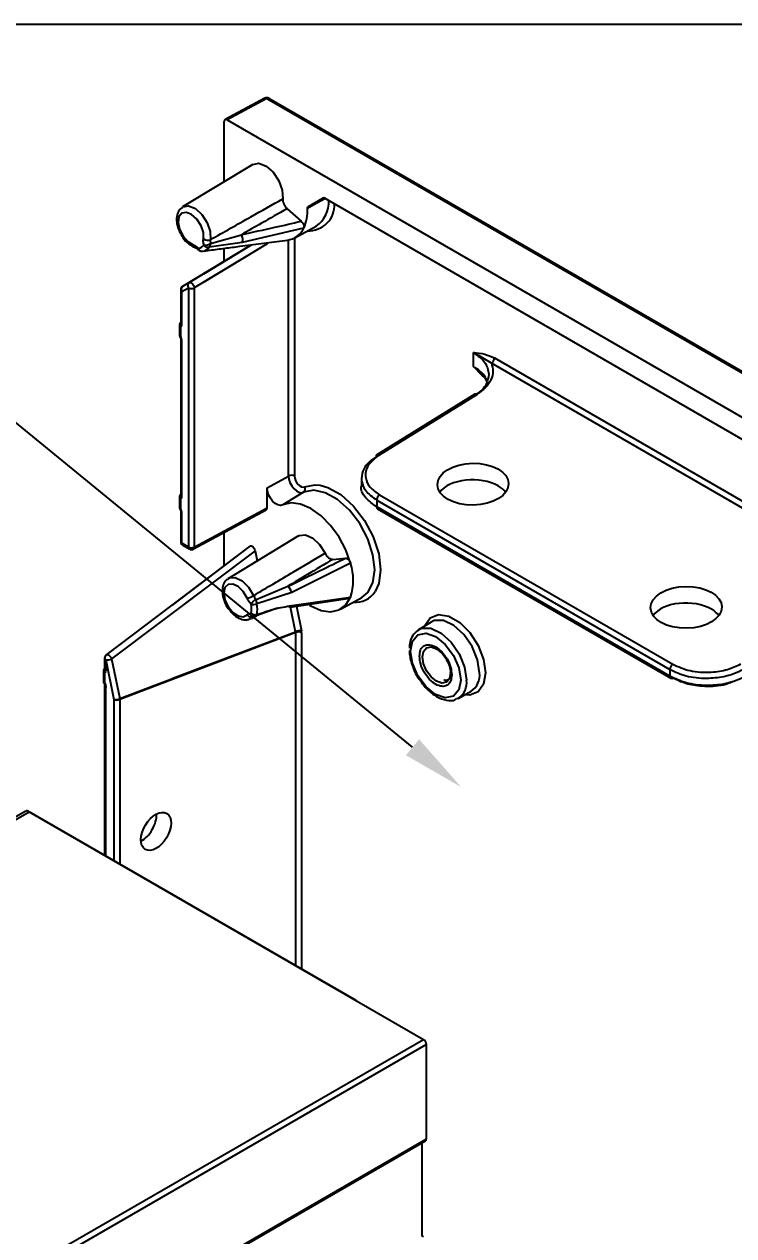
# Model space of a CAD drawing. Extents: x -0.4 to 5.43, y -6.33 to 0.
# Drawn here: x 2.529 to 4.222, y -2.889 to 0 of the extents above; entities that cross this region are included whole.
import ezdxf
from ezdxf import colors
from ezdxf.entities.mleader import LeaderData, LeaderLine
from ezdxf.math import Vec2, Vec3

# ---------------------------------------------------------------- set-up
doc = ezdxf.new("R2010")
doc.units = 0
doc.header["$LTSCALE"] = 0.5
doc.header["$MEASUREMENT"] = 0
for name, color, linetype in [('End Cap', 92, 'CONTINUOUS'), ('FAB DWG', 221, 'CONTINUOUS'), ('Housing', 150, 'CONTINUOUS')]:
    doc.layers.add(name, color=color, linetype=linetype)
doc.layers.add('Text-Unprinted', color=131, linetype='CONTINUOUS', plot=False)
doc.styles.get("Standard").update_dxf_attribs({"font": 'arial.ttf'})

msp = doc.modelspace()

# ---------------------------------------------------------------- linework, layer by layer
at = {"layer": 'End Cap', "linetype": 'Continuous', "lineweight": 25, "transparency": 16777216}
for p, q in [((3.1031, -0.1765), (3.0084, -0.2274)), ((3.108, -0.1771), (3.0134, -0.2279)), ((3.108, -0.1771), (5.228, -1.401)), ((5.2329, -1.4005), (3.1129, -0.1767)), ((3.0134, -0.2279), (5.1367, -1.4537)), ((3.0063, -0.3755), (3.0063, -0.232)), ((3.0743, -0.3343), (2.907, -0.4357)), ((3.2069, -0.4344), (3.244, -0.414)), ((3.2069, -0.4344), (3.2414, -0.4145)), ((3.2464, -0.415), (4.9036, -1.3716)), ((2.9064, -0.436), (2.907, -0.4357)), ((3.1561, -0.4398), (3.1898, -0.4697)), ((3.1957, -0.4865), (3.0493, -0.5202)), ((3.1745, -0.5091), (3.2254, -0.4811)), ((2.9738, -0.5229), (3.0472, -0.5018)), ((3.0433, -0.5295), (3.1568, -0.5147)), ((3.1597, -1.0772), (3.1597, -0.5143)), ((3.1738, -0.5095), (3.1738, -1.0773)), ((2.9073, -0.6248), (3.0703, -0.526)), ((2.9227, -0.616), (3.0716, -0.5259)), ((3.1085, -0.5237), (2.9348, -0.6288)), ((3.1085, -0.5237), (2.9574, -0.6151)), ((2.9574, -0.595), (3.0716, -0.5259)), ((2.9574, -0.5945), (3.0703, -0.526)), ((3.0493, -0.5202), (2.9704, -0.5318)), ((3.0063, -0.5649), (3.0063, -0.5343)), ((3.0063, -0.5649), (3.0063, -0.5343)), ((3.0301, -0.5312), (3.0433, -0.5294)), ((3.1085, -0.521), (3.1085, -0.5237)), ((2.9024, -0.6335), (2.9024, -0.7093)), ((2.9054, -0.6376), (2.9207, -0.6287)), ((2.9073, -0.6248), (2.9227, -0.616)), ((2.9207, -0.6287), (2.9207, -1.2464)), ((2.9348, -0.6288), (2.9348, -1.2464)), ((2.9054, -0.7134), (2.9054, -0.6376)), ((2.8996, -0.7175), (2.8996, -0.7404)), ((2.9025, -0.7445), (2.9025, -0.7216)), ((2.9024, -0.752), (2.9024, -1.1196)), ((2.9054, -1.1237), (2.9054, -0.7561)), ((3.6009, -0.8162), (3.6009, -0.783)), ((3.6437, -0.8079), (3.6009, -0.783)), ((4.6069, -1.364), (3.6437, -0.8079)), ((3.6507, -0.7957), (4.6139, -1.3517)), ((3.6009, -0.8162), (3.629, -0.8429)), ((3.6218, -0.8377), (3.6009, -0.8162)), ((3.6044, -0.8821), (3.3705, -1.0267)), ((3.6095, -0.8825), (3.3756, -1.0271)), ((3.1085, -1.1057), (3.1597, -1.0772)), ((3.3333, -1.0815), (3.3333, -1.1014)), ((2.9024, -1.1184), (2.9024, -1.1196)), ((2.9054, -1.1237), (2.9054, -1.1167)), ((2.9207, -1.1078), (2.9207, -1.2464)), ((2.9348, -1.0997), (2.9348, -1.2464)), ((3.1085, -1.1531), (3.1085, -1.1057)), ((3.1954, -1.116), (3.1457, -1.1461)), ((3.377, -1.1223), (4.0764, -1.526)), ((2.8996, -1.1278), (2.8996, -1.1507)), ((2.8996, -1.1278), (2.8996, -1.1507)), ((2.9025, -1.1548), (2.9025, -1.1319)), ((2.9025, -1.1548), (2.9025, -1.1319)), ((2.9348, -1.2464), (3.1085, -1.1531)), ((3.3701, -1.1345), (4.0694, -1.5382)), ((3.3701, -1.1345), (3.3701, -1.151)), ((4.0694, -1.5547), (3.3701, -1.151)), ((2.9024, -1.1623), (2.9024, -1.2334)), ((2.9024, -1.1623), (2.9024, -1.2334)), ((2.9054, -1.2375), (2.9054, -1.1664)), ((2.9054, -1.2375), (2.9054, -1.1664)), ((2.9326, -1.2511), (3.1063, -1.1577)), ((3.3721, -1.1556), (4.0715, -1.5593)), ((3.0063, -1.291), (3.0063, -1.2115)), ((3.0063, -1.291), (3.0063, -1.2115)), ((2.9207, -1.2464), (2.9054, -1.2375)), ((2.9207, -1.2464), (2.9054, -1.2375)), ((3.1834, -1.2199), (3.0161, -1.3213)), ((3.0676, -1.2448), (2.7248, -1.5032)), ((3.0798, -1.2552), (2.7376, -1.5131)), ((3.0676, -1.2448), (2.882, -1.3847)), ((3.0798, -1.2552), (2.8842, -1.4026)), ((2.9075, -1.2421), (2.9228, -1.251)), ((2.9075, -1.2421), (2.9228, -1.251)), ((3.0798, -1.2552), (3.0848, -1.2797)), ((3.3076, -1.285), (3.1673, -1.3549)), ((3.265, -1.2759), (3.2953, -1.2732)), ((3.082, -1.3712), (3.1578, -1.3401)), ((3.1673, -1.3549), (3.0838, -1.3815)), ((3.1638, -1.39), (3.3056, -1.3685)), ((3.1673, -1.3862), (3.3076, -1.3659)), ((3.2836, -1.3947), (3.3345, -1.3668)), ((3.0762, -1.4128), (3.0704, -1.4172)), ((3.0712, -1.4168), (3.0814, -1.4112)), ((3.0788, -1.4114), (3.0762, -1.4128)), ((3.1336, -1.3926), (3.082, -1.4105)), ((3.1764, -1.4483), (3.1644, -1.3899)), ((3.1783, -1.3878), (3.1902, -1.4461)), ((3.4682, -1.4444), (3.4696, -1.4435)), ((3.4997, -1.4253), (3.4696, -1.4435)), ((3.1769, -1.4505), (2.7568, -1.6098)), ((2.7569, -1.6074), (3.1764, -1.4483)), ((2.8836, -1.5594), (3.1764, -1.4483)), ((3.1769, -1.4505), (2.8859, -1.5609)), ((3.1769, -2.2446), (3.1769, -1.4505)), ((3.1907, -1.4507), (3.1907, -2.2526)), ((3.5126, -1.4892), (3.5155, -1.4911)), ((2.7208, -1.5112), (2.7208, -1.5343)), ((2.7237, -1.5153), (2.743, -1.6096)), ((2.7237, -1.5153), (2.743, -1.6096)), ((2.7237, -1.5384), (2.7237, -1.5153)), ((2.7376, -1.5131), (2.7569, -1.6074)), ((2.7179, -1.5426), (2.7179, -1.5655)), ((2.7208, -1.5467), (2.7208, -1.5696)), ((4.0694, -1.5382), (4.0694, -1.5547)), ((2.7208, -1.577), (2.7208, -1.9805)), ((2.7237, -1.9822), (2.7237, -1.5811)), ((2.743, -1.6096), (2.743, -1.9933)), ((2.7568, -1.6098), (2.7568, -2.0013)), ((3.5642, -1.6073), (3.5619, -1.6084)), ((3.5642, -1.6073), (3.595, -1.5903)), ((2.7208, -1.9208), (2.7208, -1.9805)), ((2.7237, -1.9822), (2.7237, -1.9211)), ((2.743, -1.9226), (2.743, -1.9933)), ((2.7568, -1.9231), (2.7568, -2.0013))]:
    msp.add_line(p, q, dxfattribs=at)
at = {"layer": 'End Cap', "linetype": 'Continuous', "lineweight": 25, "transparency": 16777216, "flags": 128}
for points in [[(3.0743, -0.3343), (3.0746, -0.3341), (3.0891, -0.3315), (3.1062, -0.3382), (3.123, -0.3528), (3.1365, -0.3731), (3.1446, -0.3954), (3.1458, -0.4161)], [(2.907, -0.4357), (2.9073, -0.4355), (2.9211, -0.4332), (2.9373, -0.4397), (2.9531, -0.4539), (2.9657, -0.4734), (2.9728, -0.4945), (2.9732, -0.5137)], [(3.2477, -0.4157), (3.2273, -0.4269), (3.2048, -0.4393)], [(2.9567, -0.5119), (2.9564, -0.4969), (2.9508, -0.4803), (2.9409, -0.465), (2.9285, -0.4538), (2.9158, -0.4487), (2.905, -0.4505), (2.898, -0.459), (2.8961, -0.4726), (2.8996, -0.4889), (2.9079, -0.505), (2.9195, -0.5182), (2.9323, -0.526)], [(2.9574, -0.4606), (2.9657, -0.4734), (2.9728, -0.4945), (2.9732, -0.5137)], [(2.9444, -0.5377), (2.9442, -0.5374), (2.944, -0.5366), (2.9441, -0.5355), (2.9445, -0.5342)], [(2.9227, -0.616), (2.9243, -0.6155), (2.9262, -0.6159), (2.9282, -0.617), (2.9302, -0.6188), (2.932, -0.621), (2.9335, -0.6236), (2.9344, -0.6263), (2.9348, -0.6288)], [(3.1597, -1.0772), (3.1606, -1.0847), (3.1631, -1.0926), (3.1672, -1.1003), (3.1724, -1.1071), (3.1783, -1.1124), (3.1844, -1.1158), (3.1903, -1.117), (3.1954, -1.116)], [(3.1738, -1.0773), (3.1744, -1.0823), (3.1761, -1.0876), (3.1788, -1.0927), (3.1822, -1.0972), (3.1862, -1.1007), (3.1903, -1.103), (3.1942, -1.1038), (3.1976, -1.1031)], [(3.1457, -1.1461), (3.1404, -1.1472), (3.1343, -1.1459), (3.1279, -1.1424), (3.1217, -1.1368), (3.1163, -1.1298), (3.1121, -1.1218), (3.1094, -1.1136), (3.1085, -1.1057)], [(3.3345, -1.3668), (3.3487, -1.355), (3.3609, -1.3315), (3.3651, -1.3006), (3.3609, -1.2648), (3.3487, -1.2271), (3.3294, -1.1907), (3.3047, -1.1585), (3.2766, -1.1333), (3.2474, -1.117), (3.2196, -1.1111), (3.1954, -1.116)], [(3.1976, -1.1031), (3.2234, -1.0979), (3.2347, -1.099)], [(3.2347, -1.099), (3.2532, -1.1042), (3.2844, -1.1216), (3.3145, -1.1487), (3.341, -1.1831), (3.3616, -1.2221), (3.3747, -1.2624), (3.3792, -1.3006), (3.3747, -1.3337), (3.3662, -1.3527)], [(3.3076, -1.285), (3.2964, -1.2534), (3.2802, -1.2228), (3.26, -1.1951), (3.2371, -1.1719), (3.2128, -1.1546), (3.1885, -1.1442), (3.1656, -1.1413), (3.1457, -1.1461)], [(3.1834, -1.2199), (3.1851, -1.219), (3.2001, -1.2175), (3.2172, -1.2251), (3.2338, -1.2405), (3.2468, -1.2612)], [(3.0158, -1.3215), (3.0182, -1.3202), (3.0325, -1.3192), (3.0488, -1.327), (3.0643, -1.3422), (3.0762, -1.3621)], [(3.061, -1.3683), (3.0517, -1.3527), (3.0395, -1.3408), (3.0267, -1.3347), (3.0155, -1.3355), (3.0078, -1.343), (3.0051, -1.356), (3.0078, -1.3721), (3.0155, -1.3884), (3.0267, -1.4022), (3.0395, -1.4109), (3.0517, -1.413), (3.061, -1.4081)], [(3.2093, -1.3847), (3.2128, -1.3868), (3.2371, -1.3976), (3.26, -1.4009), (3.2802, -1.3964), (3.2964, -1.3845), (3.3076, -1.3659)], [(3.4846, -1.4344), (3.4849, -1.4336), (3.4979, -1.4152), (3.5177, -1.4074), (3.542, -1.4112), (3.5679, -1.4262), (3.5922, -1.4504), (3.612, -1.4811), (3.6249, -1.5144), (3.6294, -1.5464), (3.6249, -1.5733), (3.612, -1.5917), (3.5922, -1.5994), (3.5795, -1.5988)], [(3.4696, -1.4435), (3.4772, -1.4402), (3.4992, -1.4402), (3.5237, -1.4517), (3.5473, -1.4731), (3.5669, -1.5015), (3.5798, -1.5331), (3.5844, -1.5636)], [(3.6153, -1.5464), (3.6108, -1.5156), (3.5978, -1.4838), (3.578, -1.4551), (3.5542, -1.4336), (3.5295, -1.422), (3.5073, -1.4219), (3.4997, -1.4253)], [(3.4508, -1.4946), (3.4553, -1.4708), (3.4683, -1.4559), (3.4877, -1.4521), (3.5105, -1.4601), (3.5334, -1.4785), (3.5528, -1.5047), (3.5657, -1.5345), (3.5703, -1.5636)], [(3.5703, -1.5636), (3.5657, -1.5873), (3.5528, -1.6022), (3.5334, -1.606), (3.5105, -1.5981), (3.4877, -1.5796), (3.4683, -1.5535), (3.4553, -1.5236), (3.4508, -1.4946)], [(3.5461, -1.5472), (3.5435, -1.5605), (3.5363, -1.5688), (3.5254, -1.5709), (3.5126, -1.5665), (3.4998, -1.5562), (3.4889, -1.5415), (3.4817, -1.5248), (3.4791, -1.5086), (3.4817, -1.4952), (3.4889, -1.4869), (3.4998, -1.4848), (3.5126, -1.4892), (3.5126, -1.4892)], [(2.7248, -1.5032), (2.7248, -1.5032), (2.7266, -1.5026), (2.729, -1.5032), (2.7316, -1.5047), (2.7341, -1.5071), (2.7362, -1.5101), (2.7376, -1.5131)]]:
    msp.add_lwpolyline(points, dxfattribs=at)
at = {"layer": 'End Cap', "linetype": 'Continuous', "lineweight": 25, "transparency": 16777216}
for centre, radius, start, end in [((3.1078, -0.1854), 0.0101, 60.0027, 118.2656), ((3.105, -0.1811), 0.00496, 53.6019, 112.9652), ((3.1108, -0.1812), 0.00498, 65.3602, 124.6041), ((3.2079, -0.4307), 0.0616, 267.3388, 2.3176), ((3.1859, -0.4232), 0.0701, 304.3517, 2.2805), ((3.1077, -0.4451), 0.0973, 334.8167, 3.4394), ((3.1504, -0.465), 0.0502, 277.349, 334.5676), ((2.9664, -0.4993), 0.0159, 232.2581, 295.2387), ((2.9664, -0.4993), 0.0159, 235.482, 295.2387), ((3.0284, -0.5132), 0.022, 341.4427, 31.197), ((2.9397, -0.5255), 0.00736, 183.1886, 246.2481), ((2.9529, -0.5293), 0.0119, 224.5346, 274.84), ((2.9432, -0.5166), 0.0176, 274.1609, 325.8499), ((2.9537, -0.5315), 0.00967, 196.2816, 272.6534), ((2.9526, -0.5197), 0.0215, 274.1609, 325.8499), ((2.9432, -0.5166), 0.0176, 323.8874, 325.8499), ((2.9526, -0.5197), 0.0215, 282.8011, 325.8499), ((2.9595, -0.4971), 0.0295, 266.6072, 299.02), ((2.9595, -0.4971), 0.0295, 266.6072, 299.02), ((2.9687, -0.518), 0.0139, 217.9671, 277.1021), ((2.9687, -0.518), 0.0139, 217.9671, 277.1021), ((2.9605, -0.5229), 0.0133, 318.3812, 0.1852), ((2.9605, -0.5229), 0.0133, 318.3812, 0.1852), ((2.9125, -0.6335), 0.0101, 121.2283, 180), ((2.9073, -0.6331), 0.00483, 184.1293, 247.1908), ((2.913, -0.6322), 0.00931, 127.473, 215.0415), ((2.9284, -0.6234), 0.00931, 127.473, 215.0415), ((2.9279, -0.6149), 0.0155, 242.6565, 296.7662), ((2.9096, -0.7175), 0.0101, 133.3914, 180), ((2.9046, -0.717), 0.00508, 185.8452, 245.4749), ((2.9074, -0.7088), 0.00496, 185.0787, 246.2415), ((2.9096, -0.7404), 0.0101, 180, 205.6433), ((2.9046, -0.7399), 0.00508, 185.8452, 245.4749), ((2.9073, -0.7516), 0.00483, 184.2379, 247.1799), ((3.6353, -0.795), 0.0155, 303.2297, 357.3477), ((3.6066, -0.8866), 0.00504, 54.4735, 116.3416), ((3.3735, -1.0307), 0.00497, 127.033, 186.4015), ((3.3727, -1.0311), 0.0049, 53.4892, 117.3259), ((3.1667, -1.091), 0.0155, 62.6565, 116.7662), ((2.9096, -1.1278), 0.0101, 133.3914, 180), ((2.9096, -1.1278), 0.0101, 133.3914, 180), ((2.9074, -1.1192), 0.00496, 185.0787, 246.2415), ((2.9074, -1.1192), 0.00496, 185.0787, 246.2415), ((3.1895, -1.1084), 0.0096, 307.506, 33.1027), ((3.3855, -1.1352), 0.0155, 123.2297, 177.3477), ((2.9046, -1.1273), 0.00508, 185.8452, 245.4749), ((2.9046, -1.1273), 0.00508, 185.8452, 245.4749), ((2.9096, -1.1507), 0.01, 180, 205.6433), ((2.9046, -1.1502), 0.00508, 185.8452, 245.4749), ((2.9096, -1.1507), 0.01, 180, 205.6433), ((2.9046, -1.1502), 0.00508, 185.8452, 245.4749), ((3.375, -1.1515), 0.00496, 173.763, 234.9248), ((2.9073, -1.162), 0.00483, 184.2379, 247.1799), ((2.9073, -1.162), 0.00483, 184.2379, 247.1799), ((2.9125, -1.2334), 0.01, 180, 240.0027), ((2.9074, -1.233), 0.00496, 185.0787, 246.2415), ((2.9125, -1.2334), 0.01, 180, 240.0027), ((2.9074, -1.233), 0.00496, 185.0787, 246.2415), ((2.9103, -1.238), 0.00496, 173.763, 234.9248), ((2.9103, -1.238), 0.00496, 173.763, 234.9248), ((2.9279, -1.2326), 0.0155, 242.6565, 296.7662), ((2.9257, -1.2469), 0.00496, 173.763, 234.9248), ((2.9279, -1.2326), 0.0155, 242.6565, 296.7662), ((2.9257, -1.2469), 0.00496, 173.763, 234.9248), ((2.9279, -1.2423), 0.0101, 240.0027, 298.2656), ((2.9279, -1.2423), 0.0101, 240.0027, 298.2656), ((2.93, -1.247), 0.0049, 302.6721, 6.5147), ((2.93, -1.247), 0.0049, 302.6721, 6.5147), ((3.1819, -1.3255), 0.132, 342.157, 17.843), ((3.1421, -1.3605), 0.0258, 12.7168, 52.6513), ((3.3194, -1.3226), 0.0556, 264.5518, 327.2663), ((3.0452, -1.3082), 0.0622, 284.6691, 299.8195), ((3.0991, -1.4), 0.0336, 120.7222, 149.0456), ((3.0748, -1.3589), 0.0243, 259.3648, 291.636), ((3.0242, -1.3936), 0.0474, 346.7808, 13.2192), ((3.0565, -1.381), 0.0273, 358.9931, 21.0761), ((3.0274, -1.3947), 0.0579, 346.7808, 13.2192), ((3.1625, -1.3853), 0.00479, 285.2768, 350.0781), ((3.0714, -1.4014), 0.0124, 212.9022, 292.7151), ((3.0807, -1.3924), 0.0158, 229.2874, 281.3647), ((3.0792, -1.4024), 0.00915, 193.042, 262.3537), ((3.0787, -1.3996), 0.0119, 266.6363, 290.8197), ((3.0812, -1.4087), 0.0027, 310.9739, 14.645), ((3.1638, -1.3851), 0.00491, 211.938, 270.0728), ((3.1864, -1.4667), 0.0209, 79.3789, 118.6168), ((3.1836, -1.4646), 0.0156, 62.7384, 115.5295), ((2.7308, -1.5112), 0.01, 127.0025, 180), ((2.7256, -1.5109), 0.00483, 184.1293, 247.1908), ((2.7276, -1.4948), 0.0209, 259.3789, 298.6168), ((2.7276, -1.4948), 0.0209, 259.3789, 298.6168), ((4.0848, -1.5389), 0.0155, 123.2297, 177.3477), ((2.7279, -1.5426), 0.0101, 133.3914, 180), ((2.7229, -1.5421), 0.00508, 185.8452, 245.4749), ((2.7257, -1.5339), 0.00496, 185.0787, 246.2415), ((3.5711, -1.5526), 0.0446, 302.324, 8.0376), ((4.0743, -1.5552), 0.00496, 173.763, 234.9248), ((4.0735, -1.5548), 0.00498, 245.3602, 304.6041), ((2.7279, -1.5655), 0.0101, 180, 205.6433), ((2.7229, -1.565), 0.00508, 185.8452, 245.4749), ((2.7256, -1.5767), 0.00483, 184.2379, 247.1799), ((3.5405, -1.5698), 0.0443, 302.324, 8.0376), ((2.7469, -1.5891), 0.0209, 259.3789, 298.6168), ((2.7501, -1.5958), 0.0156, 242.7384, 295.5295), ((2.7447, -1.6085), 0.0122, 354.0047, 5.306)]:
    msp.add_arc(centre, radius, start, end, dxfattribs=at)
for centre, major_axis, ratio, start_param, end_param in [((3.0134, -0.2361), (-0.00503, 0.00871), 0.577206, 5.498003, 7.06853), ((3.2464, -0.4232), (-0.00502, 0.00871), 0.577309, 5.498058, 6.283329), ((3.1014, -0.5196), (-0.00502, 0.00871), 0.577806, 3.928176, 4.22365), ((3.5997, -1.1344), (0.085, -0.0013), 0.567125, 0.793824, 2.7723), ((3.5997, -1.1344), (0.085, -0.0013), 0.567125, 0.421056, 0.793824), ((3.1014, -1.149), (-0.00503, 0.00871), 0.577206, 3.124143, 3.92692), ((3.073, -1.2534), (-0.00499, 0.00879), 0.576016, 4.198549, 6.358142), ((4.1084, -1.4281), (0.085, -0.0013), 0.567125, 0.793824, 2.7723), ((4.1084, -1.4281), (0.085, -0.0013), 0.567125, 0.421056, 0.793824), ((3.1694, -1.4465), (-0.00623, 0.00826), 0.518965, 3.869665, 4.133609), ((3.1765, -1.4424), (-0.01, 0.0176), 0.573527, 3.930429, 4.194373), ((2.8103, -1.9053), (0.0244, 0.0437), 0.567218, 3.840847, 5.532175)]:
    msp.add_ellipse(centre, major_axis=major_axis, ratio=ratio, start_param=start_param, end_param=end_param, dxfattribs=at)
for centre, major_axis, ratio in [((3.5997, -1.0966), (0.085, 0.0013), 0.587275), ((4.1084, -1.3903), (0.085, 0.0013), 0.587275), ((2.8435, -1.9245), (0.0257, 0.0429), 0.587369)]:
    msp.add_ellipse(centre, major_axis=major_axis, ratio=ratio, dxfattribs=at)
for points, knots in [([(2.9732, -0.5137), (3.0054, -0.4955), (3.063, -0.463), (3.1205, -0.4304), (3.1458, -0.4161)], [0, 0, 0, 0, 0.56, 1, 1, 1, 1]), ([(3.1458, -0.4161), (3.1458, -0.418), (3.1456, -0.4218), (3.1478, -0.4285), (3.1513, -0.4349), (3.1545, -0.4382), (3.1561, -0.4398)], [0, 0, 0, 0, 0.249796, 0.499616, 0.749456, 1, 1, 1, 1]), ([(2.9064, -0.4366), (2.9035, -0.4388), (2.8973, -0.4435), (2.8928, -0.456), (2.8921, -0.4718), (2.8963, -0.4896), (2.9029, -0.5005), (2.9059, -0.5054)], [0, 0, 0, 0, 0.159566, 0.344518, 0.557875, 0.800409, 1, 1, 1, 1]), ([(3.1561, -0.4398), (3.1357, -0.4514), (3.0995, -0.472), (3.0632, -0.4927), (3.0472, -0.5018)], [0, 0, 0, 0, 0.56, 1, 1, 1, 1]), ([(3.2048, -0.4393), (3.2048, -0.4386), (3.2049, -0.4373), (3.2054, -0.436), (3.206, -0.435), (3.2066, -0.4346), (3.2069, -0.4344)], [0, 0, 0, 0, 0.33967, 0.559862, 0.780039, 1, 1, 1, 1]), ([(3.0472, -0.5018), (3.0739, -0.4959), (3.1215, -0.4854), (3.169, -0.4745), (3.1898, -0.4697)], [0, 0, 0, 0, 0.559999, 1, 1, 1, 1]), ([(3.1898, -0.4697), (3.191, -0.4709), (3.1927, -0.4727), (3.1945, -0.4758), (3.1955, -0.4781), (3.1962, -0.4805), (3.1965, -0.4828), (3.1964, -0.4849), (3.1959, -0.486), (3.1957, -0.4865)], [0, 0, 0, 0, 0.24897, 0.373538, 0.499233, 0.623545, 0.749589, 0.87405, 1, 1, 1, 1]), ([(2.9059, -0.5054), (2.9065, -0.5065), (2.9104, -0.5139), (2.9212, -0.5245), (2.9317, -0.5297), (2.9367, -0.5323)], [0, 0, 0, 0, 0.088153, 0.556456, 1, 1, 1, 1]), ([(2.9577, -0.5265), (2.9571, -0.5236), (2.9559, -0.5183), (2.9564, -0.5139), (2.9567, -0.5119)], [0, 0, 0, 0, 0.5591513, 1, 1, 1, 1]), ([(2.9732, -0.5137), (2.973, -0.5151), (2.9727, -0.5178), (2.9734, -0.5212), (2.9738, -0.5229)], [0, 0, 0, 0, 0.483304, 1, 1, 1, 1]), ([(2.9732, -0.5137), (2.973, -0.5151), (2.9727, -0.5178), (2.9734, -0.5212), (2.9738, -0.5229)], [0, 0, 0, 0, 0.483304, 1, 1, 1, 1]), ([(2.9323, -0.526), (2.9346, -0.527), (2.9388, -0.5289), (2.9427, -0.5326), (2.9445, -0.5342)], [0, 0, 0, 0, 0.5601293, 1, 1, 1, 1]), ([(2.9367, -0.5323), (2.9379, -0.5328), (2.9404, -0.5339), (2.943, -0.5364), (2.9444, -0.5377)], [0, 0, 0, 0, 0.4899108, 1, 1, 1, 1]), ([(2.9574, -0.5407), (2.9702, -0.539), (2.9966, -0.5355), (3.0187, -0.5327), (3.0301, -0.5312)], [0.0385655, 0.0385655, 0.0385655, 0.0385655, 0.4999618, 1, 1, 1, 1]), ([(2.9029, -0.7104), (2.9024, -0.7108), (2.9009, -0.7121), (2.9003, -0.7152), (2.9008, -0.7187), (2.902, -0.7207), (2.9025, -0.7216)], [0, 0, 0, 0, 0.172396, 0.503675, 0.76143, 1, 1, 1, 1]), ([(2.9024, -0.7093), (2.9024, -0.7099), (2.9023, -0.7108), (2.9023, -0.7107), (2.9023, -0.7107)], [0, 0, 0, 0, 0.609867, 1, 1, 1, 1]), ([(2.9025, -0.7216), (2.9034, -0.7204), (2.9051, -0.7183), (2.9053, -0.7149), (2.9054, -0.7134)], [0, 0, 0, 0, 0.55942, 1, 1, 1, 1]), ([(2.9005, -0.7447), (2.9011, -0.7461), (2.9022, -0.7487), (2.9024, -0.7509), (2.9024, -0.752)], [0, 0, 0, 0, 0.511494, 1, 1, 1, 1]), ([(2.9025, -0.7445), (2.9018, -0.7447), (2.9006, -0.745), (2.9007, -0.7447), (2.9008, -0.7446)], [0, 0, 0, 0, 0.663295, 1, 1, 1, 1]), ([(2.9054, -0.7561), (2.9052, -0.754), (2.9049, -0.7503), (2.9032, -0.7463), (2.9025, -0.7445)], [0, 0, 0, 0, 0.559385, 1, 1, 1, 1]), ([(3.6009, -0.783), (3.6099, -0.7837), (3.6258, -0.7848), (3.6431, -0.7924), (3.6507, -0.7957)], [0, 0, 0, 0, 0.5611945, 1, 1, 1, 1]), ([(3.6009, -0.783), (3.6111, -0.7903), (3.632, -0.8051), (3.6358, -0.8243), (3.6377, -0.8342)], [0, 0, 0, 0, 0.486837, 1, 1, 1, 1]), ([(3.6437, -0.8079), (3.6455, -0.8145), (3.6491, -0.8276), (3.6433, -0.8477), (3.6311, -0.8668), (3.6167, -0.8773), (3.6095, -0.8825)], [0, 0, 0, 0, 0.247894, 0.499753, 0.751724, 1, 1, 1, 1]), ([(3.6327, -0.8529), (3.6315, -0.848), (3.628, -0.8341), (3.6115, -0.8232), (3.6009, -0.8162)], [0, 0, 0, 0, 0.3527982, 1, 1, 1, 1]), ([(3.6377, -0.8342), (3.6364, -0.8424), (3.6344, -0.8556), (3.6224, -0.8718), (3.6125, -0.8789), (3.6082, -0.882)], [0, 0, 0, 0, 0.469678, 0.768534, 1, 1, 1, 1]), ([(3.6339, -0.8475), (3.63, -0.8448), (3.6259, -0.8419), (3.622, -0.8379), (3.6218, -0.8377)], [0, 0, 0, 0, 0.941363, 1, 1, 1, 1]), ([(3.3685, -1.0312), (3.3621, -1.0358), (3.3501, -1.0443), (3.3364, -1.062), (3.3345, -1.0753), (3.3333, -1.0834)], [0, 0, 0, 0, 0.307313, 0.576693, 1, 1, 1, 1]), ([(3.3756, -1.0271), (3.3657, -1.035), (3.3453, -1.0512), (3.3407, -1.0798), (3.3521, -1.1047), (3.3688, -1.1165), (3.377, -1.1223)], [0, 0, 0, 0, 0.274989, 0.561778, 0.783917, 1, 1, 1, 1]), ([(3.3333, -1.0834), (3.3352, -1.0933), (3.3389, -1.1125), (3.3599, -1.1273), (3.3701, -1.1345)], [0, 0, 0, 0, 0.513218, 1, 1, 1, 1]), ([(2.9029, -1.1207), (2.9024, -1.1211), (2.9009, -1.1224), (2.9003, -1.1255), (2.9008, -1.129), (2.902, -1.131), (2.9025, -1.1319)], [0, 0, 0, 0, 0.1723961, 0.5036747, 0.7614299, 1, 1, 1, 1]), ([(2.9029, -1.1207), (2.9024, -1.1211), (2.9009, -1.1224), (2.9003, -1.1255), (2.9008, -1.129), (2.902, -1.131), (2.9025, -1.1319)], [0, 0, 0, 0, 0.1723961, 0.5036747, 0.7614299, 1, 1, 1, 1]), ([(2.9024, -1.1196), (2.9024, -1.1202), (2.9023, -1.1211), (2.9023, -1.121), (2.9023, -1.121)], [0, 0, 0, 0, 0.609867, 1, 1, 1, 1]), ([(2.9024, -1.1196), (2.9024, -1.1202), (2.9023, -1.1211), (2.9023, -1.121), (2.9023, -1.121)], [0, 0, 0, 0, 0.609867, 1, 1, 1, 1]), ([(2.9025, -1.1319), (2.9034, -1.1308), (2.9051, -1.1286), (2.9053, -1.1252), (2.9054, -1.1237)], [0, 0, 0, 0, 0.55942, 1, 1, 1, 1]), ([(2.9025, -1.1319), (2.9034, -1.1308), (2.9051, -1.1286), (2.9053, -1.1252), (2.9054, -1.1237)], [0, 0, 0, 0, 0.55942, 1, 1, 1, 1]), ([(3.3701, -1.151), (3.3604, -1.1439), (3.3407, -1.1292), (3.3307, -1.1099), (3.3334, -1.1004), (3.3334, -1.1002)], [0, 0, 0, 0, 0.481416, 0.98896, 1, 1, 1, 1]), ([(2.9005, -1.1551), (2.9011, -1.1564), (2.9022, -1.159), (2.9024, -1.1612), (2.9024, -1.1623)], [0, 0, 0, 0, 0.511494, 1, 1, 1, 1]), ([(2.9005, -1.1551), (2.9011, -1.1564), (2.9022, -1.159), (2.9024, -1.1612), (2.9024, -1.1623)], [0, 0, 0, 0, 0.511494, 1, 1, 1, 1]), ([(2.9025, -1.1548), (2.9018, -1.155), (2.9006, -1.1553), (2.9007, -1.155), (2.9008, -1.1549)], [0, 0, 0, 0, 0.663295, 1, 1, 1, 1]), ([(2.9025, -1.1548), (2.9018, -1.155), (2.9006, -1.1553), (2.9007, -1.155), (2.9008, -1.1549)], [0, 0, 0, 0, 0.663295, 1, 1, 1, 1]), ([(2.9054, -1.1664), (2.9052, -1.1643), (2.9049, -1.1606), (2.9032, -1.1566), (2.9025, -1.1548)], [0, 0, 0, 0, 0.559385, 1, 1, 1, 1]), ([(2.9054, -1.1664), (2.9052, -1.1643), (2.9049, -1.1606), (2.9032, -1.1566), (2.9025, -1.1548)], [0, 0, 0, 0, 0.559385, 1, 1, 1, 1]), ([(3.0762, -1.3621), (3.108, -1.3433), (3.1649, -1.3097), (3.2218, -1.276), (3.2468, -1.2612)], [0, 0, 0, 0, 0.56, 1, 1, 1, 1]), ([(3.2468, -1.2612), (3.248, -1.2633), (3.2503, -1.2675), (3.2552, -1.2724), (3.2603, -1.2756), (3.2634, -1.2758), (3.265, -1.2759)], [0, 0, 0, 0, 0.249796, 0.499616, 0.749456, 1, 1, 1, 1]), ([(3.1578, -1.3401), (3.1835, -1.3276), (3.2294, -1.3053), (3.2751, -1.283), (3.2953, -1.2732)], [0, 0, 0, 0, 0.559999, 1, 1, 1, 1]), ([(3.265, -1.2759), (3.245, -1.2879), (3.2092, -1.3093), (3.1735, -1.3307), (3.1578, -1.3401)], [0, 0, 0, 0, 0.56, 1, 1, 1, 1]), ([(3.2953, -1.2732), (3.2964, -1.2733), (3.2981, -1.2734), (3.3006, -1.2748), (3.3024, -1.2763), (3.3041, -1.2781), (3.3056, -1.2803), (3.3069, -1.2826), (3.3074, -1.2842), (3.3076, -1.285)], [0, 0, 0, 0, 0.24897, 0.373538, 0.499233, 0.623545, 0.749589, 0.87405, 1, 1, 1, 1]), ([(3.016, -1.3221), (3.0132, -1.324), (3.007, -1.3283), (3.0022, -1.3402), (3.0009, -1.3557), (3.0054, -1.3741), (3.0116, -1.3882), (3.0166, -1.3938), (3.0171, -1.3943)], [0, 0, 0, 0, 0.140087, 0.314781, 0.513548, 0.742105, 0.975611, 1, 1, 1, 1]), ([(3.0703, -1.3828), (3.0683, -1.3803), (3.0647, -1.3759), (3.0621, -1.3707), (3.061, -1.3683)], [0, 0, 0, 0, 0.559151, 1, 1, 1, 1]), ([(3.0762, -1.3621), (3.077, -1.3637), (3.0785, -1.367), (3.0808, -1.3698), (3.082, -1.3712)], [0, 0, 0, 0, 0.483304, 1, 1, 1, 1]), ([(3.0838, -1.408), (3.0979, -1.4029), (3.1263, -1.3926), (3.1536, -1.3883), (3.1673, -1.3862)], [0, 0, 0, 0, 0.499962, 1, 1, 1, 1]), ([(3.3076, -1.3659), (3.3074, -1.3664), (3.3069, -1.3674), (3.3058, -1.3683), (3.3049, -1.3685), (3.3045, -1.3686)], [0, 0, 0, 0, 0.360496, 0.725146, 1, 1, 1, 1]), ([(3.0171, -1.3943), (3.021, -1.3992), (3.0293, -1.4096), (3.0444, -1.4184), (3.0589, -1.4214), (3.0666, -1.4183), (3.0699, -1.417)], [0, 0, 0, 0, 0.261631, 0.564105, 0.814758, 1, 1, 1, 1]), ([(3.061, -1.4081), (3.0625, -1.4068), (3.0651, -1.4046), (3.0687, -1.4045), (3.0703, -1.4044)], [0, 0, 0, 0, 0.5601293, 1, 1, 1, 1]), ([(3.4683, -1.4452), (3.4638, -1.4488), (3.4542, -1.4567), (3.4488, -1.4728), (3.4482, -1.4841), (3.4481, -1.4875)], [0, 0, 0, 0, 0.375769, 0.811374, 1, 1, 1, 1]), ([(3.448, -1.4934), (3.4482, -1.4972), (3.4489, -1.5101), (3.4559, -1.5335), (3.4651, -1.5543), (3.4723, -1.563), (3.4729, -1.5638)], [0, 0, 0, 0, 0.167097, 0.563559, 0.959799, 1, 1, 1, 1]), ([(3.472, -1.5069), (3.4726, -1.5015), (3.4737, -1.4905), (3.4826, -1.4807), (3.4955, -1.4782), (3.5105, -1.4835), (3.5255, -1.4956), (3.5384, -1.5129), (3.5473, -1.533), (3.5484, -1.5452), (3.549, -1.5513)], [0, 0, 0, 0, 0.122708, 0.249995, 0.377359, 0.499991, 0.622604, 0.749986, 0.877217, 1, 1, 1, 1]), ([(3.5154, -1.4912), (3.5185, -1.4936), (3.5254, -1.4987), (3.5351, -1.5115), (3.5425, -1.5265), (3.5461, -1.5397), (3.5457, -1.5456), (3.5456, -1.5475)], [0, 0, 0, 0, 0.1946269, 0.4222693, 0.6551778, 0.8874164, 1, 1, 1, 1]), ([(3.549, -1.5513), (3.5484, -1.5567), (3.5473, -1.5676), (3.5384, -1.5774), (3.5255, -1.5799), (3.5105, -1.5746), (3.4955, -1.5626), (3.4827, -1.5453), (3.4737, -1.5252), (3.4726, -1.5129), (3.472, -1.5069)], [0, 0, 0, 0, 0.122708, 0.249995, 0.377359, 0.499991, 0.622604, 0.749986, 0.877217, 1, 1, 1, 1]), ([(4.0764, -1.526), (4.0895, -1.5318), (4.1163, -1.5438), (4.1647, -1.5465), (4.2076, -1.5398), (4.2282, -1.53), (4.2384, -1.5252)], [0, 0, 0, 0, 0.274951, 0.56173, 0.783886, 1, 1, 1, 1]), ([(2.7212, -1.5354), (2.7207, -1.5359), (2.7193, -1.5371), (2.7187, -1.5402), (2.7192, -1.5438), (2.7203, -1.5457), (2.7208, -1.5467)], [0, 0, 0, 0, 0.172396, 0.503675, 0.76143, 1, 1, 1, 1]), ([(2.7208, -1.5343), (2.7207, -1.5349), (2.7206, -1.5358), (2.7206, -1.5357), (2.7206, -1.5357)], [0, 0, 0, 0, 0.609867, 1, 1, 1, 1]), ([(2.7237, -1.5384), (2.7236, -1.5403), (2.7233, -1.5438), (2.7216, -1.5458), (2.7208, -1.5467)], [0, 0, 0, 0, 0.558399, 1, 1, 1, 1]), ([(3.5434, -1.5587), (3.5432, -1.5594), (3.5419, -1.5629), (3.5386, -1.5638), (3.5344, -1.5656), (3.5305, -1.5639), (3.5302, -1.5638)], [0, 0, 0, 0, 0.108023, 0.526856, 0.961863, 1, 1, 1, 1]), ([(4.0694, -1.5382), (4.0818, -1.5439), (4.1073, -1.5557), (4.1544, -1.5606), (4.1934, -1.5566), (4.2234, -1.5485), (4.2378, -1.5413), (4.2455, -1.5375)], [0, 0, 0, 0, 0.242999, 0.499186, 0.711191, 0.846098, 1, 1, 1, 1]), ([(4.2455, -1.5572), (4.2378, -1.5608), (4.2234, -1.5675), (4.1934, -1.5747), (4.1544, -1.5779), (4.1073, -1.5723), (4.0818, -1.5604), (4.0694, -1.5547)], [0, 0, 0, 0, 0.153907, 0.288816, 0.500814, 0.757005, 1, 1, 1, 1]), ([(4.2191, -1.5679), (4.2118, -1.5707), (4.1906, -1.5791), (4.1492, -1.58), (4.1068, -1.5734), (4.0864, -1.5636), (4.0764, -1.5589)], [0, 0, 0, 0, 0.169348, 0.497925, 0.752432, 1, 1, 1, 1]), ([(2.7189, -1.5698), (2.7194, -1.5711), (2.7205, -1.5737), (2.7207, -1.576), (2.7208, -1.577)], [0, 0, 0, 0, 0.511494, 1, 1, 1, 1]), ([(2.7208, -1.5696), (2.7201, -1.5698), (2.719, -1.5701), (2.7191, -1.5698), (2.7191, -1.5697)], [0, 0, 0, 0, 0.663295, 1, 1, 1, 1]), ([(2.7208, -1.5696), (2.7218, -1.5718), (2.7234, -1.5758), (2.7236, -1.5795), (2.7237, -1.5811)], [0, 0, 0, 0, 0.558435, 1, 1, 1, 1]), ([(3.4729, -1.5638), (3.4785, -1.5714), (3.4904, -1.5873), (3.5129, -1.6044), (3.5354, -1.6125), (3.5528, -1.6134), (3.5596, -1.6086), (3.561, -1.6076)], [0, 0, 0, 0, 0.221149, 0.469098, 0.720787, 0.940421, 1, 1, 1, 1])]:
    msp.add_open_spline(points, degree=3, knots=knots, dxfattribs=at)
msp.add_open_spline([(2.9577, -0.5265), (2.9576, -0.526), (2.9575, -0.5255), (2.9574, -0.5249)], degree=3, dxfattribs=at)
at = {"layer": 'Housing', "linetype": 'Continuous', "lineweight": 25, "transparency": 16777216}
for p, q in [((2.5312, -1.8767), (1.6386, -2.3917)), ((1.6401, -2.3973), (2.541, -1.8775)), ((3.3212, -2.3279), (2.541, -1.8775)), ((1.3136, -3.671), (3.4813, -2.4203)), ((1.313, -3.6876), (3.4883, -2.4325)), ((1.3012, -3.9232), (3.4862, -2.6624)), ((1.3014, -3.9197), (3.4883, -2.6579))]:
    msp.add_line(p, q, dxfattribs=at)
at = {"layer": 'Housing', "linetype": 'Continuous', "transparency": 16777216}
for p, q in [((2.541, -1.8775), (3.4813, -2.4203)), ((3.4883, -2.4325), (3.4883, -2.6579)), ((3.4777, -2.6673), (3.4777, -2.8886)), ((3.4813, -2.662), (3.4813, -2.662)), ((3.4777, -2.8886), (3.4813, -2.8906))]:
    msp.add_line(p, q, dxfattribs=at)
at = {"layer": 'Housing', "linetype": 'Continuous', "lineweight": 25, "transparency": 16777216}
msp.add_arc((2.5355, -1.8843), 0.00873, 50.7967, 119.9973, dxfattribs=at)
at = {"layer": 'Housing', "linetype": 'Continuous', "transparency": 16777216}
for centre, radius, start, end in [((3.473, -2.4332), 0.0154, 2.6055, 57.3945), ((3.484, -2.6586), 0.00437, 299.9869, 9.214)]:
    msp.add_arc(centre, radius, start, end, dxfattribs=at)
at = {"layer": 'Text-Unprinted', "transparency": 16777216}
msp.add_lwpolyline([(0, 0), (5.4258, 0), (5.4258, -6.3266), (0, -6.3266)], close=True, dxfattribs=at)

# ---------------------------------------------------------------- leaders
at = {"layer": 'FAB DWG', "transparency": 16777216}
ml = msp.add_multileader_mtext('Standard', dxfattribs=at)
ml.set_content('CS00286', color=256)
ml.set_leader_properties()
ml.build(insert=Vec2(0, 0))
ml.multileader.update_dxf_attribs({"dogleg_length": 0.2339, "arrow_head_size": 0.15})
ctx = ml.context
ctx.base_point, ctx.char_height, ctx.arrow_head_size, ctx.landing_gap_size, ctx.plane_origin = Vec3(0.9604, -0.7206), 0.15, 0.15, 0.09, Vec3(2.0078, -1.7567)
ctx.text_align_type = 2
notes = []
notes.append((ctx, [(1, (1, 1, 0), (2.2281, -0.7206), (-1, 0), 0.2339, [(0, [(3.5715, -1.8188)], 0, [])])]))
ctx.mtext.insert, ctx.mtext.width, ctx.mtext.defined_height, ctx.mtext.alignment, ctx.mtext.flow_direction = Vec3(1.9042, -0.6443), 2.307685, 0.426, 3, 5
for ctx, leaders in notes:
    for number, flags, end, landing, length, lines in leaders:
        leader = LeaderData()
        leader.index, (leader.has_last_leader_line, leader.has_dogleg_vector, leader.attachment_direction) = number, flags
        leader.last_leader_point, leader.dogleg_vector, leader.dogleg_length = Vec3(end), Vec3(landing), length
        for number, points, colour, breaks in lines:
            line = LeaderLine()
            line.index, line.vertices, line.color, line.breaks = number, Vec3.list(points), colors.encode_raw_color(colour), breaks
            leader.lines.append(line)
        ctx.leaders.append(leader)

doc.saveas('drawing.dxf')
